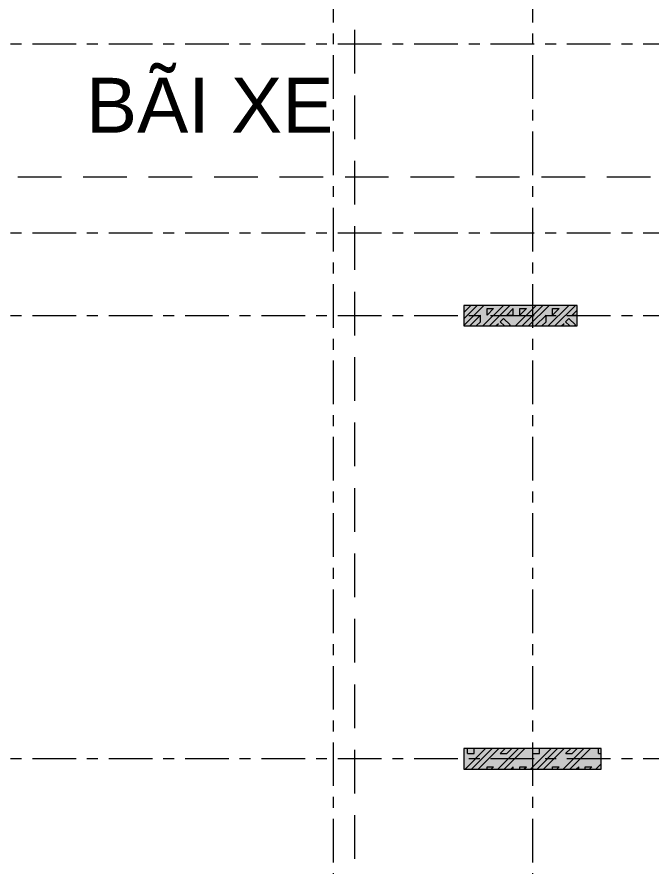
# Model space of a CAD drawing. Header units: millimetres. Extents: x -23040 to 110735, y -14554 to 50786.
# Drawn here: x 12400 to 21626, y 9890 to 22247 of the extents above; entities that cross this region are included whole.
import ezdxf

# ---------------------------------------------------------------- set-up
doc = ezdxf.new("R2010")
doc.units = ezdxf.units.MM
doc.linetypes.add('Grid Line', pattern=[22.225, 12.7, -3.175, 3.175, -3.175])
doc.linetypes.add('HIDDEN2', pattern=[4.7625, 3.175, -1.5875])
for name, color, linetype, lineweight in [('CHU', 181, 'Continuous', 5), ('KI-HIEU-1', 151, 'Continuous', 9), ('NET CAT', 3, 'Continuous', 5), ('TRUC', 225, 'Continuous', 5)]:
    doc.layers.add(name, color=color, linetype=linetype, lineweight=lineweight)
doc.styles.add('Arial_15', font='arial.ttf', dxfattribs={"height": 800})
pattern_1 = [(45, (95.25, 0), (-476.246, 476.246), []), (45, (190.5, 0), (-476.246, 476.246), []), (45, (0, 0), (-476.246, 476.246), []), (45, (476.25, 0), (-476.246, 476.246), []), (45, (571.5, 0), (-476.246, 476.246), []), (0, (381, 95.25), (0, 952.5), [95.25, -857.25]), (0, (476.25, 190.5), (0, 952.5), [95.25, -857.25]), (45, (381, 95.25), (0, 952.491), [134.683, -1212.342]), (45, (476.25, 95.25), (0, 952.491), [134.683, -1212.342]), (0, (381, 95.25), (0, 952.5), [95.25, -857.25]), (90, (-95.25, 95.25), (-952.5, 6e-14), [95.25, -857.25]), (90, (0, 95.25), (-952.5, 6e-14), [190.5, -762]), (45, (-95.25, 190.5), (0, 952.491), [134.683, -1212.342]), (90, (762, 381), (-952.5, 6e-14), [95.25, -857.25]), (0, (666.75, 381), (0, 952.5), [95.25, -857.25]), (45, (666.75, 381), (0, 952.491), [134.683, -1212.342]), (0, (857.25, 95.25), (0, 952.5), [95.25, -857.25]), (0, (857.25, 571.5), (0, 952.5), [95.25, -857.25]), (90, (1047.75, 666.75), (-952.5, 6e-14), [95.25, -857.25]), (45, (857.25, 571.5), (0, 952.491), [269.367, -1077.66]), (45, (952.5, 571.5), (0, 952.491), [134.683, -1212.342]), (45, (1143, 762), (0, 952.491), [134.683, -1212.342]), (0, (1143, 857.25), (0, 952.5), [95.25, -857.25]), (90, (1143, 762), (-952.5, 6e-14), [95.25, -857.25]), (0, (476.25, 762), (0, 952.5), [95.25, -857.25]), (0, (666.75, 857.25), (0, 952.5), [95.25, -857.25]), (90, (571.5, 762), (-952.5, 6e-14), [95.25, -857.25]), (90, (666.75, 762), (-952.5, 6e-14), [95.25, -857.25]), (45, (476.25, 762), (0, 952.491), [134.684, -1212.342]), (45, (666.75, 762), (0, 952.491), [134.684, -1212.342]), (135, (119, 214.8), (-952.491, 6e-14), [134.683, -1212.342]), (135, (238.1, 333.4), (-952.491, 6e-14), [134.683, -1212.342]), (135, (309.56, 404.8), (-952.491, 6e-14), [134.683, -1212.342]), (135, (333.4, 428.6), (-952.491, 6e-14), [134.683, -1212.342]), (135, (381, 476.25), (-952.491, 6e-14), [134.684, -1212.342]), (135, (404.8, 500.06), (-952.491, 6e-14), [134.683, -1212.342]), (135, (476.25, 571.5), (-952.491, 6e-14), [134.684, -1212.342]), (135, (523.9, 619.1), (-952.491, 6e-14), [134.684, -1212.342]), (45, (119, 214.8), (0, 952.491), [95.25, -1251.775]), (45, (238.1, 333.4), (0, 952.491), [67.36, -1279.665]), (45, (404.8, 500.06), (0, 952.491), [67.36, -1279.665]), (45, (309.56, 595.3), (0, 952.491), [67.36, -1279.665]), (45, (476.25, 571.5), (0, 952.491), [67.36, -1279.665]), (45, (381, 666.75), (0, 952.491), [67.36, -1279.665]), (0, (24.2, 309.5), (0, 952.5), [190.043, -762.457]), (0, (238.1, 523.9), (0, 952.5), [95.25, -857.25])]

# ---------------------------------------------------------------- blocks, each defined once
blk = doc.blocks.new('ALC1807-ASCENT PLAZA-KET CAU 1_rvt-1-MẶT BẰNG HẦM 1')
at = {"layer": 'NET CAT'}
for points in [[(20551, 17750), (20551, 18050), (18901, 18050), (18901, 17750)], [(20901, 11300), (20901, 11600), (18901, 11600), (18901, 11300)]]:
    blk.add_hatch(color=256, dxfattribs=at).paths.add_polyline_path(points, flags=0)
at = {"layer": 'NET CAT', "lineweight": 13}
for p, q in [((20551, 18050), (18901, 18050)), ((18901, 18050), (18901, 17750)), ((20551, 17750), (20551, 18050)), ((18901, 17750), (20551, 17750)), ((20901, 11600), (18901, 11600)), ((18901, 11600), (18901, 11300)), ((20901, 11300), (20901, 11600)), ((18901, 11300), (20901, 11300))]:
    blk.add_line(p, q, dxfattribs=at)

msp = doc.modelspace()

# ---------------------------------------------------------------- hatches: boundary and pattern name
at = {"layer": 'NET CAT'}
h = msp.add_hatch(dxfattribs=at)
h.set_pattern_fill('FP_1', color=256, style=0, pattern_type=2)
h.set_pattern_definition(pattern_1)
h.paths.add_polyline_path([(20550.5, 17749.9), (20550.5, 18049.9), (18900.5, 18049.9), (18900.5, 17749.9)], flags=0)
h = msp.add_hatch(dxfattribs=at)
h.set_pattern_fill('FP_1', color=256, style=0, pattern_type=2)
h.set_pattern_definition(pattern_1)
h.paths.add_polyline_path([(20900.5, 11299.9), (20900.5, 11599.9), (18900.5, 11599.9), (18900.5, 11299.9), (20849.9, 11299.9)], flags=0)

# ---------------------------------------------------------------- linework, layer by layer
at = {"lineweight": 5}
msp.add_lwpolyline([(7899.9, 16034.5), (8099.9, 16034.5), (8099.9, 12436.2, 0.4231744), (12399.9, 7999.9), (26100.8, 7999.9), (26100.8, 7799.9)], format="xyb", dxfattribs=at)
at = {"layer": 'KI-HIEU-1', "linetype": 'HIDDEN2', "ltscale": 200}
msp.add_line((-19974.1, 19919), (107315.4, 19919), dxfattribs=at)
at = {"layer": 'NET CAT', "lineweight": 13}
for p, q in [((20550.5, 18049.9), (18900.5, 18049.9)), ((18900.5, 18049.9), (18900.5, 17749.9)), ((20550.5, 17749.9), (20550.5, 18049.9)), ((18900.5, 17749.9), (20550.5, 17749.9)), ((20900.5, 11599.9), (18900.5, 11599.9)), ((18900.5, 11599.9), (18900.5, 11299.9)), ((20900.5, 11299.9), (20900.5, 11599.9)), ((18900.5, 11299.9), (20900.5, 11299.9))]:
    msp.add_line(p, q, dxfattribs=at)
at = {"layer": 'TRUC', "linetype": 'Grid Line', "ltscale": 50}
for p, q in [((19900.5, 47249.9), (19900.5, -7610.1)), ((48819.1, 21849.9), (-15192.4, 21849.9)), ((48819.1, 19099.9), (-15192.4, 19099.9)), ((48819.1, 17899.9), (-17507, 17899.9)), ((48819.1, 11449.9), (-15192.4, 11449.9))]:
    msp.add_line(p, q, dxfattribs=at)

# ---------------------------------------------------------------- texts
at = {"layer": 'CHU', "color": 7, "insert": (13402.9, 21362.5), "char_height": 800, "width": 3688.52, "attachment_point": 1, "line_spacing_factor": 0.936439, "style": 'Arial_15', "bg_fill": 3, "box_fill_scale": 1.25, "bg_fill_color": 256, "bg_fill_true_color": 13158600, "bg_fill_transparency": 0}
msp.add_mtext('\\pt2540,5080,7620,10160,12700,15240,17780,20320,22860,25400,27940,30480,33020,35560,38100,40640,43180,45720,48260,50800,53340,55880,58420,60960,63500,66040,68580,71120,73660,76200,78740,81280;BÃI XE', dxfattribs=at)

# ---------------------------------------------------------------- next in the draw order: linework, layer by layer
at = {"layer": 'KI-HIEU-1', "linetype": 'HIDDEN2', "ltscale": 200}
msp.add_line((17315.5, -10961.4), (17315.5, 47719.9), dxfattribs=at)
at = {"layer": 'TRUC', "linetype": 'Grid Line', "ltscale": 50}
msp.add_line((17000.5, 47249.9), (17000.5, -7610.1), dxfattribs=at)

# ---------------------------------------------------------------- next in the draw order: block references
at = {"lineweight": 5}
msp.add_blockref('ALC1807-ASCENT PLAZA-KET CAU 1_rvt-1-MẶT BẰNG HẦM 1', (0, 0), dxfattribs=at)

doc.saveas('drawing.dxf')
